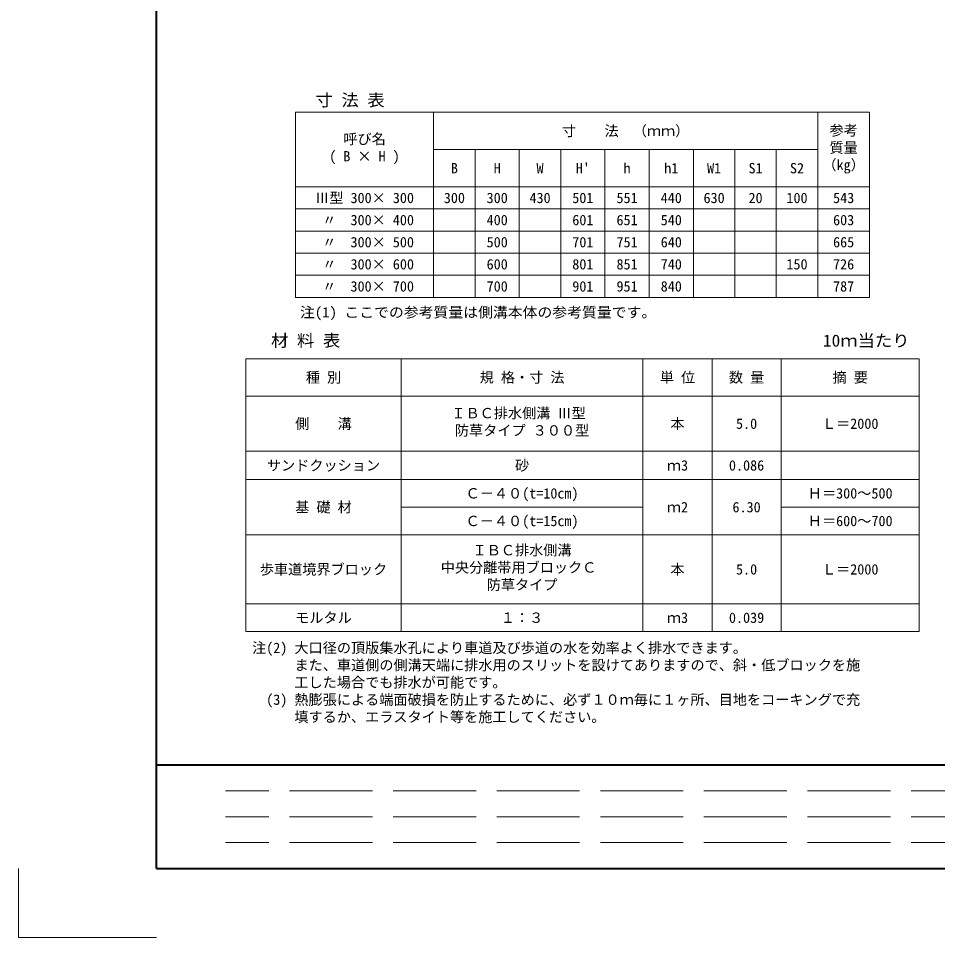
# Model space of a CAD drawing. Units: millimetres at full size; details may follow other scales. Extents: x 164402 to 209100, y 872507 to 885397.
# Drawn here: x 191147 to 193809, y 878947 to 881608 of the extents above; entities that cross this region are included whole.
import ezdxf
from ezdxf.enums import TextEntityAlignment as Align

# ---------------------------------------------------------------- set-up
doc = ezdxf.new("R2010")
doc.units = ezdxf.units.MM
doc.header["$LTSCALE"] = 40
doc.linetypes.add('DASHED', pattern=[7.5, 6, -1.5])
for name, color, linetype, lineweight in [('0_2', 7, 'Continuous', 13), ('Defpoints_3', 8, 'Continuous', 0), ('図枠', 7, 'Continuous', 5), ('寸法表', 30, 'Continuous', 13)]:
    doc.layers.add(name, color=color, linetype=linetype, lineweight=lineweight)
doc.layers.add('文字', color=7, linetype='Continuous')
doc.styles.add('ＭＳ 明朝', font='')
doc.styles.get('ＭＳ 明朝').set_extended_font_data('MS Mincho')

msp = doc.modelspace()

# ---------------------------------------------------------------- linework, layer by layer
at = {"layer": 'Defpoints_3'}
for p, q in [((192349.73, 881056.09), (192469.73, 881056.09)), ((192597.73, 881056.09), (192717.73, 881056.09)), ((193101.73, 881056.09), (193461.73, 881056.09)), ((192349.73, 880992.09), (192469.73, 880992.09)), ((192597.73, 880992.09), (192717.73, 880992.09)), ((193101.73, 880992.09), (193461.73, 880992.09)), ((192349.73, 880928.09), (192469.73, 880928.09)), ((192597.73, 880928.09), (192717.73, 880928.09)), ((193101.73, 880928.09), (193341.73, 880928.09)), ((192349.73, 880864.09), (192469.73, 880864.09)), ((192597.73, 880864.09), (192717.73, 880864.09)), ((193101.73, 880864.09), (193461.73, 880864.09))]:
    msp.add_line(p, q, dxfattribs=at)
at = {"layer": 'Defpoints_3', "color": 7, "lineweight": 13}
for p, q in [((191147.4, 879147.22), (191147.4, 878947.22)), ((191147.4, 878947.22), (191547.4, 878947.22))]:
    msp.add_line(p, q, dxfattribs=at)
at = {"layer": '図枠', "lineweight": 40}
for p, q in [((191547.4, 879147.22), (191547.4, 884687.22)), ((191547.4, 879447.22), (199347.4, 879447.22)), ((191547.4, 879147.22), (199347.4, 879147.22))]:
    msp.add_line(p, q, dxfattribs=at)
at = {"layer": '図枠', "linetype": 'DASHED', "lineweight": 9}
for p, q in [((194872.4, 879372.22), (191747.4, 879372.22)), ((194872.4, 879297.22), (191747.4, 879297.22)), ((194872.4, 879222.22), (191747.4, 879222.22))]:
    msp.add_line(p, q, dxfattribs=at)
at = {"layer": '寸法表'}
for p, q in [((191949.73, 881336.09), (193611.73, 881336.09)), ((191949.73, 881336.09), (191949.73, 880800.09)), ((192349.73, 881336.09), (192349.73, 880800.09)), ((193461.73, 881336.09), (193461.73, 880800.09)), ((193611.73, 881336.09), (193611.73, 880800.09)), ((192349.73, 881228.09), (193461.73, 881228.09)), ((192469.73, 881228.09), (192469.73, 880800.09)), ((192597.73, 881228.09), (192597.73, 880800.09)), ((192717.73, 881228.09), (192717.73, 880800.09)), ((192845.73, 881228.09), (192845.73, 880800.09)), ((192973.73, 881228.09), (192973.73, 880800.09)), ((193101.73, 881228.09), (193101.73, 880800.09)), ((193221.73, 881228.09), (193221.73, 880800.09)), ((193341.73, 881228.09), (193341.73, 880800.09)), ((191949.73, 881120.09), (193611.73, 881120.09)), ((191949.73, 881056.09), (192349.73, 881056.09)), ((192469.73, 881056.09), (192597.73, 881056.09)), ((192717.73, 881056.09), (193101.73, 881056.09)), ((193461.73, 881056.09), (193611.73, 881056.09)), ((191949.73, 880992.09), (192349.73, 880992.09)), ((192469.73, 880992.09), (192597.73, 880992.09)), ((192717.73, 880992.09), (193101.73, 880992.09)), ((193461.73, 880992.09), (193611.73, 880992.09)), ((191949.73, 880928.09), (192349.73, 880928.09)), ((192469.73, 880928.09), (192597.73, 880928.09)), ((192717.73, 880928.09), (193101.73, 880928.09)), ((193341.73, 880928.09), (193611.73, 880928.09)), ((191949.73, 880864.09), (192349.73, 880864.09)), ((192469.73, 880864.09), (192597.73, 880864.09)), ((192717.73, 880864.09), (193101.73, 880864.09)), ((193461.73, 880864.09), (193611.73, 880864.09)), ((191949.73, 880800.09), (193611.73, 880800.09)), ((191805.73, 880622.7), (193755.73, 880622.7)), ((191805.73, 880622.7), (191805.73, 879833.1)), ((192255.73, 880622.7), (192255.73, 879833.1)), ((192955.73, 880622.7), (192955.73, 879833.1)), ((193155.73, 880622.7), (193155.73, 879833.1)), ((193355.73, 880622.7), (193355.73, 879833.1)), ((193755.73, 880622.7), (193755.73, 879833.1)), ((191805.73, 880514.7), (193755.73, 880514.7)), ((191805.73, 880354.7), (193755.73, 880354.7)), ((191805.73, 880273.1), (193755.73, 880273.1)), ((192255.73, 880193.1), (192955.73, 880193.1)), ((193355.73, 880193.1), (193755.73, 880193.1)), ((191805.73, 880113.1), (193755.73, 880113.1)), ((191805.73, 879913.1), (193755.73, 879913.1)), ((191805.73, 879833.1), (193755.73, 879833.1))]:
    msp.add_line(p, q, dxfattribs=at)

# ---------------------------------------------------------------- texts
at = {"layer": '0_2', "style": 'ＭＳ 明朝'}
for s, p in [('注(2) 大口径の頂版集水孔により車道及び歩道の水を効率よく排水できます。', (191823.96, 879800.95)), ('\u3000\u3000\u3000また、車道側の側溝天端に排水用のスリットを設けてありますので、斜・低ブロックを施 ', (191823.96, 879750.95)), ('      工した場合でも排水が可能です。', (191823.96, 879700.95)), ('\u3000(3) 熱膨張による端面破損を防止するために、必ず１０ｍ毎に１ヶ所、目地をコーキングで充', (191823.96, 879650.95)), ('      填するか、エラスタイト等を施工してください。', (191823.96, 879600.95))]:
    msp.add_text(s, height=30.02, dxfattribs=at).set_placement(p, align=Align.TOP_LEFT)
at = {"layer": '寸法表', "style": 'ＭＳ 明朝'}
for s, p in [('寸\u3000\u3000法\u3000（ｍｍ）', (192905.73, 881282.09)), ('B', (192409.73, 881174.09)), ('H', (192533.73, 881174.09)), ('W', (192657.73, 881174.09)), ("H'", (192781.73, 881174.09)), ('h', (192909.73, 881174.09)), ('h1', (193037.73, 881174.09)), ('W1', (193161.73, 881174.09)), ('S1', (193281.73, 881174.09)), ('S2', (193401.73, 881174.09)), ('Ⅲ型 300× 300', (192149.73, 881088.09)), ('300', (192409.73, 881088.09)), ('300', (192533.73, 881088.09)), ('430', (192657.73, 881088.09)), ('501', (192781.73, 881088.09)), ('551', (192909.73, 881088.09)), ('440', (193037.73, 881088.09)), ('630', (193161.73, 881088.09)), ('20', (193281.73, 881088.09)), ('100', (193401.73, 881088.09)), ('543', (193536.73, 881088.09)), (' 〃\u3000300× 400', (192149.73, 881024.09)), ('400', (192533.73, 881024.09)), ('601', (192781.73, 881024.09)), ('651', (192909.73, 881024.09)), ('540', (193037.73, 881024.09)), ('603', (193536.73, 881024.09)), (' 〃\u3000300× 500', (192149.73, 880960.09)), ('500', (192533.73, 880960.09)), ('701', (192781.73, 880960.09)), ('751', (192909.73, 880960.09)), ('640', (193037.73, 880960.09)), ('665', (193536.73, 880960.09)), (' 〃\u3000300× 600', (192149.73, 880896.09)), ('600', (192533.73, 880896.09)), ('801', (192781.73, 880896.09)), ('851', (192909.73, 880896.09)), ('740', (193037.73, 880896.09)), ('150', (193401.73, 880896.09)), ('726', (193536.73, 880896.09)), (' 〃\u3000300× 700', (192149.73, 880832.09)), ('700', (192533.73, 880832.09)), ('901', (192781.73, 880832.09)), ('951', (192909.73, 880832.09)), ('840', (193037.73, 880832.09)), ('787', (193536.73, 880832.09)), ('種 別', (192030.73, 880568.7)), ('規 格・寸 法', (192605.73, 880568.7)), ('単 位', (193055.73, 880568.7)), ('数 量', (193255.73, 880568.7)), ('摘 要', (193555.73, 880568.7)), ('側\u3000\u3000溝', (192030.73, 880434.7)), ('本', (193055.73, 880434.7)), ('5.0', (193255.73, 880434.7)), ('Ｌ＝2000', (193555.73, 880434.7)), ('サンドクッション', (192030.73, 880313.9)), ('砂', (192605.73, 880313.9)), ('ｍ3', (193055.73, 880313.9)), ('0.086', (193255.73, 880313.9)), ('Ｃ－４０(t=10cm)', (192605.73, 880233.1)), ('Ｈ＝300～500', (193555.73, 880233.1)), ('基 礎 材', (192030.73, 880193.1)), ('ｍ2', (193055.73, 880193.1)), ('6.30', (193255.73, 880193.1)), ('Ｃ－４０(t=15cm)', (192605.73, 880153.1)), ('Ｈ＝600～700', (193555.73, 880153.1)), ('歩車道境界ブロック', (192030.73, 880013.1)), ('本', (193055.73, 880013.1)), ('5.0', (193255.73, 880013.1)), ('Ｌ＝2000', (193555.73, 880013.1)), ('モルタル', (192030.73, 879873.1)), ('１：３', (192605.73, 879873.1)), ('ｍ3', (193055.73, 879873.1)), ('0.039', (193255.73, 879873.1))]:
    msp.add_text(s, height=30.02, dxfattribs=at).set_placement(p, align=Align.MIDDLE_CENTER)
for s, p in [('参考', (193495.78, 881298.57)), ('呼び名', (192088.31, 881273.57)), ('質量', (193495.78, 881248.57)), ('( B × H )', (192047.36, 881223.57)), ('（kg）', (193475.31, 881198.57)), ('ＩＢＣ排水側溝 Ⅲ型 ', (192400.98, 880480.17)), ('防草タイプ ３００型', (192411.22, 880430.17)), ('ＩＢＣ排水側溝', (192462.41, 880083.57)), ('中央分離帯用ブロックＣ ', (192370.27, 880033.57)), ('防草タイプ', (192503.36, 879983.57))]:
    msp.add_text(s, height=30.02, dxfattribs=at).set_placement(p, align=Align.TOP_LEFT)
at = {"layer": '文字', "style": 'ＭＳ 明朝', "width": 1.05}
msp.add_text('寸 法 表', height=35.03, dxfattribs=at).set_placement((192107.73, 881371.09), align=Align.MIDDLE_CENTER)
for s, height, p in [('注(1) ここでの参考質量は側溝本体の参考質量です。', 30.02, (191962.59, 880733.01)), ('10ｍ当たり', 35.03, (193476.96, 880647.06))]:
    msp.add_text(s, height=height, dxfattribs=at).set_placement(p, align=Align.BOTTOM_LEFT)
msp.add_text('材 料 表', height=35.03, dxfattribs=at).set_placement((191979.13, 880647.06), align=Align.BOTTOM_CENTER)

doc.saveas('drawing.dxf')
